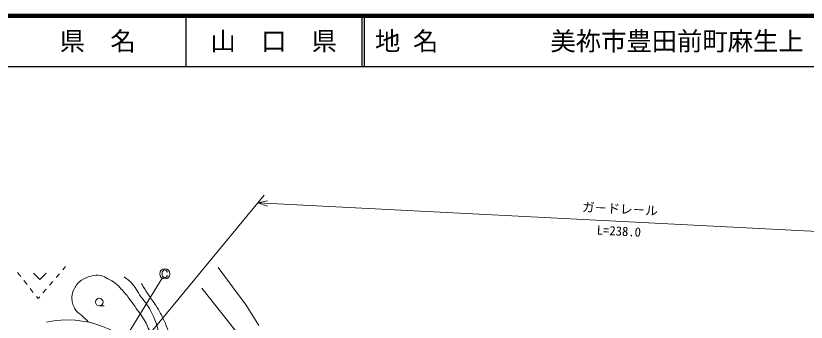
# Model space of a CAD drawing. Units: millimetres on the paper. Extents: x 40 to 680, y 20 to 380.
# Drawn here: x 299.5 to 455.5, y 319.6 to 380 of the extents above; entities that cross this region are included whole.
import ezdxf
from ezdxf.enums import TextEntityAlignment as Align

# ---------------------------------------------------------------- set-up
doc = ezdxf.new("R2010")
doc.units = ezdxf.units.MM
for name, color, linetype, lineweight in [('M-BGD', 7, 'Continuous', 13), ('M-STR-STRC', 7, 'Continuous', 13), ('M-TTL', 2, 'Continuous', 140), ('M-TTL-LINE', 7, 'Continuous', 25)]:
    doc.layers.add(name, color=color, linetype=linetype, lineweight=lineweight)
doc.layers.add('M-TTL-TXT', color=7, linetype='Continuous')
doc.styles.add('@ＭＳ ゴシック', font='')
doc.styles.add('ＭＳ ゴシック', font='')
doc.styles.get('@ＭＳ ゴシック').set_extended_font_data('@MS Gothic')
doc.styles.get('ＭＳ ゴシック').set_extended_font_data('MS Gothic')

msp = doc.modelspace()

# ---------------------------------------------------------------- linework, layer by layer
at = {"layer": 'M-BGD'}
for p, q in [((299.799, 329.346), (300.422, 328.563)), ((308.728, 329.886), (309.291, 330.541)), ((339.441, 330.357), (342.271, 326.558)), ((301.044, 327.78), (301.667, 326.998)), ((302.976, 329.223), (304.226, 327.973)), ((305.476, 329.223), (304.226, 327.973)), ((307.426, 328.368), (308.077, 329.127)), ((302.289, 326.215), (302.912, 325.433)), ((306.124, 326.85), (306.775, 327.609)), ((343.958, 316.471), (336.181, 326.273)), ((342.271, 326.558), (344.907, 322.914)), ((303.535, 324.65), (303.872, 324.226)), ((304.822, 325.333), (305.473, 326.092)), ((303.872, 324.226), (304.17, 324.574)), ((315.923, 322.777), (316.923, 322.777)), ((344.907, 322.914), (347.465, 318.882))]:
    msp.add_line(p, q, dxfattribs=at)
msp.add_circle((315.923, 323.527), 0.75, dxfattribs=at)
msp.add_arc((309.702, 300.726), 19.278, 35.56168, 102.48966, dxfattribs=at)
for points, knots in [([(327.528, 309.706), (327.652, 310.639), (327.672, 310.974), (327.635, 311.787), (327.585, 312.893), (327.373, 313.501), (327.064, 314.565), (326.747, 315.658), (326.512, 316.255), (326.074, 317.305), (325.619, 318.398), (325.362, 319.014), (324.78, 320.045), (324.176, 321.115), (323.699, 321.628), (322.992, 322.633), (322.533, 323.286), (322.286, 323.66), (321.801, 324.294), (321.238, 325.03), (320.898, 325.426), (320.266, 326.104), (319.829, 326.573), (319.589, 326.848), (319.086, 327.245), (318.567, 327.655), (318.216, 327.804), (317.63, 328.111), (317.094, 328.391), (316.809, 328.631), (316.214, 328.74), (315.472, 328.877), (315.017, 328.808), (314.286, 328.622), (313.525, 328.43), (313.075, 328.291), (312.436, 327.835), (311.744, 327.341), (311.439, 326.922), (311.02, 326.183), (310.681, 325.586), (310.587, 325.176), (310.548, 324.491), (310.495, 323.575), (310.675, 323.022), (311.098, 322.209), (311.414, 321.601), (311.866, 321.465), (312.358, 320.989), (312.935, 320.429), (313.116, 320.255), (313.837, 319.556)], [0, 0, 0, 0, 1, 1, 1, 2, 2, 2, 3, 3, 3, 4, 4, 4, 5, 5, 5, 6, 6, 6, 7, 7, 7, 8, 8, 8, 9, 9, 9, 10, 10, 10, 11, 11, 11, 12, 12, 12, 13, 13, 13, 14, 14, 14, 15, 15, 15, 16, 16, 16, 17, 17, 17, 17]), ([(320.861, 328.494), (321.482, 328.065), (321.68, 327.879), (322.155, 327.428), (323.144, 326.488), (323.375, 325.683), (324.172, 324.574), (324.742, 323.78), (325.14, 323.388), (325.656, 322.557), (326.164, 321.738), (326.386, 321.238), (326.759, 320.35), (327.165, 319.383), (327.4, 318.829), (327.597, 317.8), (327.871, 316.363), (327.788, 315.525), (327.939, 314.07), (328.018, 313.311), (327.985, 312.87), (328.168, 312.129), (328.324, 311.497), (328.419, 311.254), (328.72, 310.556)], [0, 0, 0, 0, 1, 1, 1, 2, 2, 2, 3, 3, 3, 4, 4, 4, 5, 5, 5, 6, 6, 6, 7, 7, 7, 8, 8, 8, 8]), ([(329.704, 315.107), (329.807, 316.007), (329.873, 316.367), (329.728, 317.153), (329.614, 317.768), (329.454, 318.09), (329.233, 318.675), (328.883, 319.603), (328.651, 320.11), (328.206, 320.997), (327.787, 321.83), (327.49, 322.265), (326.988, 323.052), (326.413, 323.952), (326.002, 324.397), (325.427, 325.297), (324.961, 326.028), (324.811, 326.28), (324.286, 327.2)], [0, 0, 0, 0, 1, 1, 1, 2, 2, 2, 3, 3, 3, 4, 4, 4, 5, 5, 5, 6, 6, 6, 6])]:
    msp.add_open_spline(points, degree=3, knots=knots, dxfattribs=at)
at = {"layer": 'M-STR-STRC'}
for p, q in [((324.059, 315.041), (348.492, 344.638)), ((349.174, 343.514), (347.219, 343.095)), ((490.043, 335.814), (347.219, 343.095)), ((347.219, 343.095), (349.122, 342.48)), ((328.374, 329.361), (328.374, 328.861)), ((321.114, 316.449), (328.351, 328.258))]:
    msp.add_line(p, q, dxfattribs=at)
msp.add_circle((328.874, 329.111), 1, dxfattribs=at)
for centre, start, end in [((328.874, 329.361), 0, 180), ((328.874, 328.861), 180, 0)]:
    msp.add_arc(centre, 0.5, start, end, dxfattribs=at)
at = {"layer": 'M-TTL'}
msp.add_line((680, 380), (40, 380), dxfattribs=at)
at = {"layer": 'M-TTL-LINE'}
for p, q in [((333, 380), (333, 370)), ((367.75, 380), (367.75, 370)), ((368.25, 380), (368.25, 370)), ((40, 370), (680, 370))]:
    msp.add_line(p, q, dxfattribs=at)

# ---------------------------------------------------------------- texts
at = {"layer": 'M-STR-STRC', "style": 'ＭＳ ゴシック'}
msp.add_text('ガ－ドレ－ル', height=1.833, rotation=357.081, dxfattribs=at).set_placement((418.682, 340.453), align=Align.BOTTOM_CENTER)
at = {"layer": 'M-STR-STRC', "style": '@ＭＳ ゴシック'}
msp.add_text('L=238.0', height=1.833, rotation=357.081, dxfattribs=at).set_placement((418.58, 338.456), align=Align.TOP_CENTER)
at = {"layer": 'M-TTL-TXT', "style": 'ＭＳ ゴシック'}
for s, p in [('県\u3000名', (315.625, 375)), ('山\u3000口\u3000県', (350.375, 375))]:
    msp.add_text(s, height=3.666, dxfattribs=at).set_placement(p, align=Align.MIDDLE_CENTER)
for s, p in [('地 名', (370.38, 375)), ('美祢市豊田前町麻生上', (405.024, 375))]:
    msp.add_text(s, height=3.666, dxfattribs=at).set_placement(p, align=Align.MIDDLE_LEFT)

doc.saveas('drawing.dxf')
